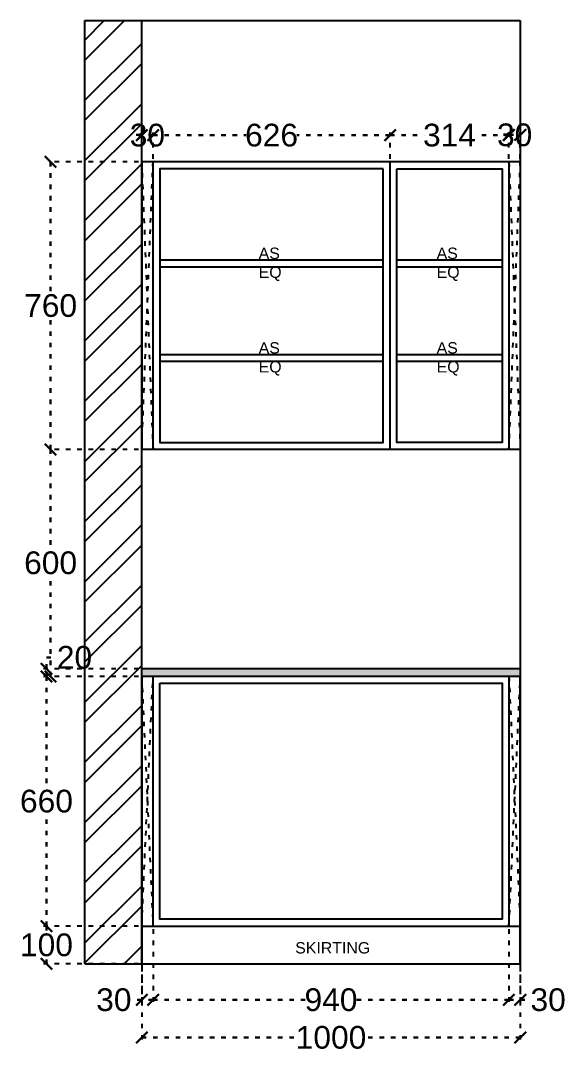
# Model space of a CAD drawing. Header units: millimetres. Extents: x 220712 to 1505573, y -354410 to 241923.
# Drawn here: x 278835 to 280273, y 116421 to 119148 of the extents above; entities that cross this region are included whole.
import ezdxf

# ---------------------------------------------------------------- set-up
doc = ezdxf.new("R2010")
doc.units = ezdxf.units.MM
doc.header["$MEASUREMENT"] = 0
doc.linetypes.add('ACAD_ISO03W100', pattern=[30, 12, -18])
doc.layers.add('Walls', color=253, linetype='Continuous')
doc.layers.add('Words', color=7, linetype='Continuous')
doc.styles.get("Standard").update_dxf_attribs({"font": 'arial.ttf'})
doc.dimstyles.get("Standard").update_dxf_attribs({"dimtxt": 60, "dimasz": 30, "dimexe": 7.75, "dimexo": 8.13, "dimgap": 0.63, "dimtad": 0, "dimtih": 1, "dimtoh": 1, "dimdec": 0, "dimzin": 0, "dimtxsty": 'Standard', "dimblk": 'OBLIQUE', "dimcen": 2.25, "dimclrd": 1, "dimclre": 1, "dimclrt": 1, "dimadec": 0, "dimazin": 0, "dimtfac": 1, "dimtdec": 0, "dimtofl": 0, "dimtmove": 0, "dimatfit": 3, "dimfxl": 1, "dimtolj": 1, "dimtzin": 0, "dimlwd": 30, "dimarcsym": 0})

# ---------------------------------------------------------------- blocks, each defined once
blk = doc.blocks.new('_Oblique')
at = {"color": 0, "linetype": 'ByBlock', "lineweight": -2}
blk.add_line((-0.5, -0.5), (0.5, 0.5), dxfattribs=at)
blk = doc.blocks.new('*D643')
at = {"layer": 'Defpoints', "color": 0, "linetype": 'ACAD_ISO03W100', "transparency": 16777216}
for p in [(279154.5, 116755), (279184.5, 116755), (279154.5, 116560)]:
    blk.add_point(p, dxfattribs=at)
at = {"layer": 'Walls', "color": 1, "linetype": 'ACAD_ISO03W100', "lineweight": -2, "transparency": 16777216}
for p, q in [((279154.5, 116746.9), (279154.5, 116552.2)), ((279184.5, 116746.9), (279184.5, 116552.2))]:
    blk.add_line(p, q, dxfattribs=at)
at = {"layer": 'Walls', "color": 1, "linetype": 'ACAD_ISO03W100', "lineweight": 30, "transparency": 16777216}
for p, q in [((279154.5, 116560), (279124.5, 116560)), ((279184.5, 116560), (279154.5, 116560))]:
    blk.add_line(p, q, dxfattribs=at)
at = {"layer": 'Walls', "color": 1, "linetype": 'ACAD_ISO03W100', "lineweight": 30, "transparency": 16777216, "xscale": 30, "yscale": 30, "zscale": 30, "rotation": 180}
blk.add_blockref('_Oblique', (279154.5, 116560), dxfattribs=at)
at = {"layer": 'Walls', "color": 1, "linetype": 'ACAD_ISO03W100', "lineweight": 30, "transparency": 16777216, "xscale": 30, "yscale": 30, "zscale": 30}
blk.add_blockref('_Oblique', (279184.5, 116560), dxfattribs=at)
at = {"layer": 'Walls', "color": 1, "linetype": 'ACAD_ISO03W100', "transparency": 16777216, "insert": (279081, 116560), "char_height": 60, "attachment_point": 5}
blk.add_mtext('\\A1;30', dxfattribs=at)
blk = doc.blocks.new('*D644')
at = {"layer": 'Defpoints', "color": 0, "linetype": 'ACAD_ISO03W100', "transparency": 16777216}
for p in [(280124.5, 116755), (280154.5, 116755), (280154.5, 116560)]:
    blk.add_point(p, dxfattribs=at)
at = {"layer": 'Walls', "color": 1, "linetype": 'ACAD_ISO03W100', "lineweight": -2, "transparency": 16777216}
for p, q in [((280124.5, 116746.9), (280124.5, 116552.2)), ((280154.5, 116746.9), (280154.5, 116552.2))]:
    blk.add_line(p, q, dxfattribs=at)
at = {"layer": 'Walls', "color": 1, "linetype": 'ACAD_ISO03W100', "lineweight": 30, "transparency": 16777216}
for p, q in [((280124.5, 116560), (280154.5, 116560)), ((280154.5, 116560), (280184.5, 116560))]:
    blk.add_line(p, q, dxfattribs=at)
at = {"layer": 'Walls', "color": 1, "linetype": 'ACAD_ISO03W100', "lineweight": 30, "transparency": 16777216, "xscale": 30, "yscale": 30, "zscale": 30, "rotation": 180}
blk.add_blockref('_Oblique', (280124.5, 116560), dxfattribs=at)
at = {"layer": 'Walls', "color": 1, "linetype": 'ACAD_ISO03W100', "lineweight": 30, "transparency": 16777216, "xscale": 30, "yscale": 30, "zscale": 30}
blk.add_blockref('_Oblique', (280154.5, 116560), dxfattribs=at)
at = {"layer": 'Walls', "color": 1, "linetype": 'ACAD_ISO03W100', "transparency": 16777216, "insert": (280228, 116560), "char_height": 60, "attachment_point": 5}
blk.add_mtext('\\A1;30', dxfattribs=at)
blk = doc.blocks.new('*D645')
at = {"layer": 'Defpoints', "color": 0, "linetype": 'ACAD_ISO03W100', "transparency": 16777216}
for p in [(278903, 116755), (279154.5, 116755), (279154.5, 116655)]:
    blk.add_point(p, dxfattribs=at)
at = {"layer": 'Walls', "color": 1, "linetype": 'ACAD_ISO03W100', "lineweight": -2, "transparency": 16777216}
for p, q in [((279146.4, 116755), (278895.3, 116755)), ((279146.4, 116655), (278895.3, 116655))]:
    blk.add_line(p, q, dxfattribs=at)
at = {"layer": 'Walls', "color": 1, "linetype": 'ACAD_ISO03W100', "lineweight": 30, "transparency": 16777216}
for p, q in [((278903, 116755), (278903, 116736.3)), ((278903, 116655), (278903, 116673.7))]:
    blk.add_line(p, q, dxfattribs=at)
at = {"layer": 'Walls', "color": 1, "linetype": 'ACAD_ISO03W100', "lineweight": 30, "transparency": 16777216, "xscale": 30, "yscale": 30, "zscale": 30}
for p, rotation in [((278903, 116755), 90), ((278903, 116655), 270)]:
    blk.add_blockref('_Oblique', p, dxfattribs=dict(at, rotation=rotation))
at = {"layer": 'Walls', "color": 1, "linetype": 'ACAD_ISO03W100', "transparency": 16777216, "insert": (278903, 116705), "char_height": 60, "attachment_point": 5}
blk.add_mtext('\\A1;100', dxfattribs=at)
blk = doc.blocks.new('*D646')
at = {"layer": 'Defpoints', "color": 0, "linetype": 'ACAD_ISO03W100', "transparency": 16777216}
for p in [(278903, 117415), (279154.5, 117415), (279154.5, 116755)]:
    blk.add_point(p, dxfattribs=at)
at = {"layer": 'Walls', "color": 1, "linetype": 'ACAD_ISO03W100', "lineweight": -2, "transparency": 16777216}
for p, q in [((279146.4, 117415), (278895.3, 117415)), ((279146.4, 116755), (278895.3, 116755))]:
    blk.add_line(p, q, dxfattribs=at)
at = {"layer": 'Walls', "color": 1, "linetype": 'ACAD_ISO03W100', "lineweight": 30, "transparency": 16777216}
for p, q in [((278903, 117415), (278903, 117116.3)), ((278903, 116755), (278903, 117053.7))]:
    blk.add_line(p, q, dxfattribs=at)
at = {"layer": 'Walls', "color": 1, "linetype": 'ACAD_ISO03W100', "lineweight": 30, "transparency": 16777216, "xscale": 30, "yscale": 30, "zscale": 30}
for p, rotation in [((278903, 117415), 90), ((278903, 116755), 270)]:
    blk.add_blockref('_Oblique', p, dxfattribs=dict(at, rotation=rotation))
at = {"layer": 'Walls', "color": 1, "linetype": 'ACAD_ISO03W100', "transparency": 16777216, "insert": (278903, 117085), "char_height": 60, "attachment_point": 5}
blk.add_mtext('\\A1;660', dxfattribs=at)
blk = doc.blocks.new('*D647')
at = {"layer": 'Defpoints', "color": 0, "linetype": 'ACAD_ISO03W100', "transparency": 16777216}
for p in [(278903, 117435), (279154.5, 117435), (279154.5, 117415)]:
    blk.add_point(p, dxfattribs=at)
at = {"layer": 'Walls', "color": 1, "linetype": 'ACAD_ISO03W100', "lineweight": 30, "transparency": 16777216}
for p, q in [((278903, 117435), (278903, 117465)), ((278903, 117465), (278933, 117465)), ((278903, 117415), (278903, 117435))]:
    blk.add_line(p, q, dxfattribs=at)
at = {"layer": 'Walls', "color": 1, "linetype": 'ACAD_ISO03W100', "lineweight": -2, "transparency": 16777216}
for p, q in [((279146.4, 117435), (278895.3, 117435)), ((279146.4, 117415), (278895.3, 117415))]:
    blk.add_line(p, q, dxfattribs=at)
at = {"layer": 'Walls', "color": 1, "linetype": 'ACAD_ISO03W100', "lineweight": 30, "transparency": 16777216, "xscale": 30, "yscale": 30, "zscale": 30}
for p, rotation in [((278903, 117435), 90), ((278903, 117415), 270)]:
    blk.add_blockref('_Oblique', p, dxfattribs=dict(at, rotation=rotation))
at = {"layer": 'Walls', "color": 1, "linetype": 'ACAD_ISO03W100', "transparency": 16777216, "insert": (278977, 117465), "char_height": 60, "attachment_point": 5}
blk.add_mtext('\\A1;20', dxfattribs=at)
blk = doc.blocks.new('*D639')
at = {"layer": 'Defpoints', "color": 0, "linetype": 'ACAD_ISO03W100', "transparency": 16777216}
for p in [(279154.5, 116655), (280154.5, 116655), (280154.5, 116460.5)]:
    blk.add_point(p, dxfattribs=at)
at = {"layer": 'Walls', "color": 1, "linetype": 'ACAD_ISO03W100', "lineweight": -2, "transparency": 16777216}
for p, q in [((279154.5, 116646.9), (279154.5, 116452.8)), ((280154.5, 116646.9), (280154.5, 116452.8))]:
    blk.add_line(p, q, dxfattribs=at)
at = {"layer": 'Walls', "color": 1, "linetype": 'ACAD_ISO03W100', "lineweight": 30, "transparency": 16777216}
for p, q in [((279154.5, 116460.5), (279567.2, 116460.5)), ((280154.5, 116460.5), (279741.8, 116460.5))]:
    blk.add_line(p, q, dxfattribs=at)
at = {"layer": 'Walls', "color": 1, "linetype": 'ACAD_ISO03W100', "lineweight": 30, "transparency": 16777216, "xscale": 30, "yscale": 30, "zscale": 30, "rotation": 180}
blk.add_blockref('_Oblique', (279154.5, 116460.5), dxfattribs=at)
at = {"layer": 'Walls', "color": 1, "linetype": 'ACAD_ISO03W100', "lineweight": 30, "transparency": 16777216, "xscale": 30, "yscale": 30, "zscale": 30}
blk.add_blockref('_Oblique', (280154.5, 116460.5), dxfattribs=at)
at = {"layer": 'Walls', "color": 1, "linetype": 'ACAD_ISO03W100', "transparency": 16777216, "insert": (279654.5, 116460.5), "char_height": 60, "attachment_point": 5}
blk.add_mtext('\\A1;1000', dxfattribs=at)
blk = doc.blocks.new('*D648')
at = {"layer": 'Defpoints', "color": 0, "linetype": 'ACAD_ISO03W100', "transparency": 16777216}
for p in [(278914, 118775), (279154.5, 118775), (279154.5, 118015)]:
    blk.add_point(p, dxfattribs=at)
at = {"layer": 'Walls', "color": 1, "linetype": 'ACAD_ISO03W100', "lineweight": -2, "transparency": 16777216}
for p, q in [((279146.4, 118775), (278906.3, 118775)), ((279146.4, 118015), (278906.3, 118015))]:
    blk.add_line(p, q, dxfattribs=at)
at = {"layer": 'Walls', "color": 1, "linetype": 'ACAD_ISO03W100', "lineweight": 30, "transparency": 16777216}
for p, q in [((278914, 118775), (278914, 118426.3)), ((278914, 118015), (278914, 118363.7))]:
    blk.add_line(p, q, dxfattribs=at)
at = {"layer": 'Walls', "color": 1, "linetype": 'ACAD_ISO03W100', "lineweight": 30, "transparency": 16777216, "xscale": 30, "yscale": 30, "zscale": 30}
for p, rotation in [((278914, 118775), 90), ((278914, 118015), 270)]:
    blk.add_blockref('_Oblique', p, dxfattribs=dict(at, rotation=rotation))
at = {"layer": 'Walls', "color": 1, "linetype": 'ACAD_ISO03W100', "transparency": 16777216, "insert": (278914, 118395), "char_height": 60, "attachment_point": 5}
blk.add_mtext('\\A1;760', dxfattribs=at)
blk = doc.blocks.new('*D640')
at = {"layer": 'Defpoints', "color": 0, "linetype": 'ACAD_ISO03W100', "transparency": 16777216}
for p in [(278914, 118015), (279154.5, 118015), (279154.5, 117415)]:
    blk.add_point(p, dxfattribs=at)
at = {"layer": 'Walls', "color": 1, "linetype": 'ACAD_ISO03W100', "lineweight": -2, "transparency": 16777216}
for p, q in [((279146.4, 118015), (278906.3, 118015)), ((279146.4, 117415), (278906.3, 117415))]:
    blk.add_line(p, q, dxfattribs=at)
at = {"layer": 'Walls', "color": 1, "linetype": 'ACAD_ISO03W100', "lineweight": 30, "transparency": 16777216}
for p, q in [((278914, 118015), (278914, 117746.3)), ((278914, 117415), (278914, 117683.7))]:
    blk.add_line(p, q, dxfattribs=at)
at = {"layer": 'Walls', "color": 1, "linetype": 'ACAD_ISO03W100', "lineweight": 30, "transparency": 16777216, "xscale": 30, "yscale": 30, "zscale": 30}
for p, rotation in [((278914, 118015), 90), ((278914, 117415), 270)]:
    blk.add_blockref('_Oblique', p, dxfattribs=dict(at, rotation=rotation))
at = {"layer": 'Walls', "color": 1, "linetype": 'ACAD_ISO03W100', "transparency": 16777216, "insert": (278914, 117715), "char_height": 60, "attachment_point": 5}
blk.add_mtext('\\A1;600', dxfattribs=at)
blk = doc.blocks.new('*D649')
at = {"layer": 'Defpoints', "color": 0, "linetype": 'ACAD_ISO03W100', "transparency": 16777216}
for p in [(279154.5, 118845.5), (279154.5, 118773.8), (279184.5, 118775)]:
    blk.add_point(p, dxfattribs=at)
at = {"layer": 'Walls', "color": 1, "linetype": 'ACAD_ISO03W100', "lineweight": -2, "transparency": 16777216}
for p, q in [((279154.5, 118781.9), (279154.5, 118853.2)), ((279184.5, 118783.1), (279184.5, 118853.2))]:
    blk.add_line(p, q, dxfattribs=at)
at = {"layer": 'Walls', "color": 1, "linetype": 'ACAD_ISO03W100', "lineweight": 30, "transparency": 16777216}
blk.add_line((279184.5, 118845.5), (279154.5, 118845.5), dxfattribs=at)
at = {"layer": 'Walls', "color": 1, "linetype": 'ACAD_ISO03W100', "lineweight": 30, "transparency": 16777216, "xscale": 30, "yscale": 30, "zscale": 30, "rotation": 180}
blk.add_blockref('_Oblique', (279154.5, 118845.5), dxfattribs=at)
at = {"layer": 'Walls', "color": 1, "linetype": 'ACAD_ISO03W100', "lineweight": 30, "transparency": 16777216, "xscale": 30, "yscale": 30, "zscale": 30}
blk.add_blockref('_Oblique', (279184.5, 118845.5), dxfattribs=at)
at = {"layer": 'Walls', "color": 1, "linetype": 'ACAD_ISO03W100', "transparency": 16777216, "insert": (279169.5, 118845.5), "char_height": 60, "attachment_point": 5}
blk.add_mtext('\\A1;30', dxfattribs=at)
blk = doc.blocks.new('*D641')
at = {"layer": 'Defpoints', "color": 0, "linetype": 'ACAD_ISO03W100', "transparency": 16777216}
for p in [(279810.5, 118845.5), (279810.5, 118775), (280124.5, 118775)]:
    blk.add_point(p, dxfattribs=at)
at = {"layer": 'Walls', "color": 1, "linetype": 'ACAD_ISO03W100', "lineweight": -2, "transparency": 16777216}
for p, q in [((279810.5, 118783.1), (279810.5, 118853.2)), ((280124.5, 118783.1), (280124.5, 118853.2))]:
    blk.add_line(p, q, dxfattribs=at)
at = {"layer": 'Walls', "color": 1, "linetype": 'ACAD_ISO03W100', "lineweight": 30, "transparency": 16777216}
for p, q in [((279810.5, 118845.5), (279900.7, 118845.5)), ((280124.5, 118845.5), (280034.3, 118845.5))]:
    blk.add_line(p, q, dxfattribs=at)
at = {"layer": 'Walls', "color": 1, "linetype": 'ACAD_ISO03W100', "lineweight": 30, "transparency": 16777216, "xscale": 30, "yscale": 30, "zscale": 30, "rotation": 180}
blk.add_blockref('_Oblique', (279810.5, 118845.5), dxfattribs=at)
at = {"layer": 'Walls', "color": 1, "linetype": 'ACAD_ISO03W100', "lineweight": 30, "transparency": 16777216, "xscale": 30, "yscale": 30, "zscale": 30}
blk.add_blockref('_Oblique', (280124.5, 118845.5), dxfattribs=at)
at = {"layer": 'Walls', "color": 1, "linetype": 'ACAD_ISO03W100', "transparency": 16777216, "insert": (279967.5, 118845.5), "char_height": 60, "attachment_point": 5}
blk.add_mtext('\\A1;314', dxfattribs=at)
blk = doc.blocks.new('*D642')
at = {"layer": 'Defpoints', "color": 0, "linetype": 'ACAD_ISO03W100', "transparency": 16777216}
for p in [(280154.5, 118846.25), (280124.5, 118775), (280154.5, 118775)]:
    blk.add_point(p, dxfattribs=at)
at = {"layer": 'Walls', "color": 1, "linetype": 'ACAD_ISO03W100', "lineweight": -2, "transparency": 16777216}
for p, q in [((280124.5, 118783.13), (280124.5, 118854)), ((280154.5, 118783.13), (280154.5, 118854))]:
    blk.add_line(p, q, dxfattribs=at)
at = {"layer": 'Walls', "color": 1, "linetype": 'ACAD_ISO03W100', "lineweight": 30, "transparency": 16777216}
blk.add_line((280124.5, 118846.25), (280154.5, 118846.25), dxfattribs=at)
at = {"layer": 'Walls', "color": 1, "linetype": 'ACAD_ISO03W100', "lineweight": 30, "transparency": 16777216, "xscale": 30, "yscale": 30, "zscale": 30, "rotation": 180}
blk.add_blockref('_Oblique', (280124.5, 118846.25), dxfattribs=at)
at = {"layer": 'Walls', "color": 1, "linetype": 'ACAD_ISO03W100', "lineweight": 30, "transparency": 16777216, "xscale": 30, "yscale": 30, "zscale": 30}
blk.add_blockref('_Oblique', (280154.5, 118846.25), dxfattribs=at)
at = {"layer": 'Walls', "color": 1, "linetype": 'ACAD_ISO03W100', "transparency": 16777216, "insert": (280139.5, 118846.25), "char_height": 60, "attachment_point": 5}
blk.add_mtext('\\A1;30', dxfattribs=at)
blk = doc.blocks.new('*D650')
at = {"layer": 'Defpoints', "color": 0, "linetype": 'ACAD_ISO03W100', "transparency": 16777216}
for p in [(279184.5, 116755), (280124.5, 116755), (280124.5, 116560)]:
    blk.add_point(p, dxfattribs=at)
at = {"layer": 'Walls', "color": 1, "linetype": 'ACAD_ISO03W100', "lineweight": -2, "transparency": 16777216}
for p, q in [((279184.5, 116746.9), (279184.5, 116552.2)), ((280124.5, 116746.9), (280124.5, 116552.2))]:
    blk.add_line(p, q, dxfattribs=at)
at = {"layer": 'Walls', "color": 1, "linetype": 'ACAD_ISO03W100', "lineweight": 30, "transparency": 16777216}
for p, q in [((279184.5, 116560), (279587.7, 116560)), ((280124.5, 116560), (279721.3, 116560))]:
    blk.add_line(p, q, dxfattribs=at)
at = {"layer": 'Walls', "color": 1, "linetype": 'ACAD_ISO03W100', "lineweight": 30, "transparency": 16777216, "xscale": 30, "yscale": 30, "zscale": 30, "rotation": 180}
blk.add_blockref('_Oblique', (279184.5, 116560), dxfattribs=at)
at = {"layer": 'Walls', "color": 1, "linetype": 'ACAD_ISO03W100', "lineweight": 30, "transparency": 16777216, "xscale": 30, "yscale": 30, "zscale": 30}
blk.add_blockref('_Oblique', (280124.5, 116560), dxfattribs=at)
at = {"layer": 'Walls', "color": 1, "linetype": 'ACAD_ISO03W100', "transparency": 16777216, "insert": (279654.5, 116560), "char_height": 60, "attachment_point": 5}
blk.add_mtext('\\A1;940', dxfattribs=at)
blk = doc.blocks.new('*D651')
at = {"layer": 'Defpoints', "color": 0, "linetype": 'ACAD_ISO03W100', "transparency": 16777216}
for p in [(279810.5, 118845.5), (279184.5, 118775), (279810.5, 118775)]:
    blk.add_point(p, dxfattribs=at)
at = {"layer": 'Walls', "color": 1, "linetype": 'ACAD_ISO03W100', "lineweight": -2, "transparency": 16777216}
for p, q in [((279184.5, 118783.1), (279184.5, 118853.2)), ((279810.5, 118783.1), (279810.5, 118853.2))]:
    blk.add_line(p, q, dxfattribs=at)
at = {"layer": 'Walls', "color": 1, "linetype": 'ACAD_ISO03W100', "lineweight": 30, "transparency": 16777216}
for p, q in [((279184.5, 118845.5), (279430.4, 118845.5)), ((279810.5, 118845.5), (279564.6, 118845.5))]:
    blk.add_line(p, q, dxfattribs=at)
at = {"layer": 'Walls', "color": 1, "linetype": 'ACAD_ISO03W100', "lineweight": 30, "transparency": 16777216, "xscale": 30, "yscale": 30, "zscale": 30, "rotation": 180}
blk.add_blockref('_Oblique', (279184.5, 118845.5), dxfattribs=at)
at = {"layer": 'Walls', "color": 1, "linetype": 'ACAD_ISO03W100', "lineweight": 30, "transparency": 16777216, "xscale": 30, "yscale": 30, "zscale": 30}
blk.add_blockref('_Oblique', (279810.5, 118845.5), dxfattribs=at)
at = {"layer": 'Walls', "color": 1, "linetype": 'ACAD_ISO03W100', "transparency": 16777216, "insert": (279497.5, 118845.5), "char_height": 60, "attachment_point": 5}
blk.add_mtext('\\A1;626', dxfattribs=at)

msp = doc.modelspace()

# ---------------------------------------------------------------- hatches: boundary and pattern name
at = {"layer": 'Walls', "true_color": 0xc7c8ca}
h = msp.add_hatch(dxfattribs=at)
h.set_pattern_fill('ANSI32', color=9, scale=300)
h.set_pattern_definition([(45, (1922, 0), (-79.549513, 79.549513), []), (45, (1975.03, 0), (-79.549513, 79.549513), [])])
h.paths.add_polyline_path([(279154.5, 119148.5), (279004.5, 119148.5), (279004.5, 116655), (279154.5, 116655)])
at = {"layer": 'Walls', "linetype": 'ACAD_ISO03W100', "true_color": 0x000000}
h = msp.add_hatch(color=18, dxfattribs=at)
h.dxf.hatch_style = 1
h.paths.add_polyline_path([(280154.5, 117435), (279154.5, 117435), (279154.5, 117415), (279184.5, 117415), (280154.5, 117415)])

# ---------------------------------------------------------------- linework, layer by layer
at = {"layer": 'Walls', "color": 18, "true_color": 0x000000}
for p, q in [((279004.5, 116655), (279004.5, 119148.5)), ((279004.5, 119148.5), (280154.5, 119148.5)), ((279154.5, 116655), (279154.5, 119148.5)), ((280154.5, 119148.5), (280154.5, 116655)), ((280154.5, 118775), (279154.5, 118775)), ((279154.5, 118775), (279154.5, 118015)), ((279184.5, 118015), (279184.5, 118775)), ((279810.5, 118015), (279810.5, 118775)), ((280124.5, 118775), (280124.5, 118015)), ((280154.5, 118775), (280154.5, 118015)), ((279792.5, 118515), (279202.5, 118515)), ((280106.5, 118515), (279828.5, 118515)), ((279792.5, 118497), (279202.5, 118497)), ((280106.5, 118497), (279828.5, 118497)), ((279792.5, 118265), (279202.5, 118265)), ((280106.5, 118265), (279828.5, 118265)), ((279792.5, 118247), (279202.5, 118247)), ((280106.5, 118247), (279828.5, 118247)), ((280154.5, 118015), (279154.5, 118015)), ((280154.5, 117435), (279154.5, 117435)), ((280154.5, 117415), (279154.5, 117415)), ((279154.5, 117415), (279154.5, 116655)), ((279184.5, 116755), (279184.5, 117415)), ((280124.5, 117415), (280124.5, 116755)), ((280154.5, 116655), (280154.5, 117415)), ((279154.5, 116755), (280154.5, 116755)), ((279004.5, 116655), (280154.5, 116655))]:
    msp.add_line(p, q, dxfattribs=at)
at = {"layer": 'Walls', "color": 240, "linetype": 'ACAD_ISO03W100', "true_color": 0xed1f24}
for points in [[(279154.5, 118015), (279184.5, 118775), (279154.5, 118775), (279184.5, 118015)], [(280124.5, 118015), (280154.5, 118775), (280124.5, 118775), (280154.5, 118015)], [(279154.5, 116755), (279184.5, 117415), (279154.5, 117415), (279184.5, 116755)], [(280124.5, 116755), (280154.5, 117415), (280124.5, 117415), (280154.5, 116755)]]:
    msp.add_lwpolyline(points, dxfattribs=at)
at = {"layer": 'Walls', "color": 18, "true_color": 0x000000}
for points in [[(279792.5, 118757), (279202.5, 118757), (279202.5, 118033), (279792.5, 118033)], [(279828.5, 118757), (280106.5, 118757), (280106.5, 118033), (279828.5, 118033)]]:
    msp.add_lwpolyline(points, close=True, dxfattribs=at)
at = {"layer": 'Walls', "color": 18, "linetype": 'ByBlock', "true_color": 0x000000}
msp.add_lwpolyline([(279202.5, 117397), (280106.5, 117397), (280106.5, 116773), (279202.5, 116773)], close=True, dxfattribs=at)

# ---------------------------------------------------------------- texts
at = {"color": 18, "true_color": 0x000000, "insert": (279560, 116712.5), "char_height": 30, "attachment_point": 1}
msp.add_mtext_dynamic_manual_height_columns('SKIRTING', width=2764.543, gutter_width=1, heights=[238.1], dxfattribs=at)
at = {"layer": 'Words', "color": 0, "char_height": 30, "attachment_point": 1}
for insert in [(279463.5, 118548.5), (279933.5, 118548.5), (279463.5, 118298.5), (279933.5, 118298.5)]:
    msp.add_mtext_dynamic_manual_height_columns('AS\\PEQ', width=1178.022, gutter_width=866.4, heights=[0], dxfattribs=dict(at, insert=insert))

# ---------------------------------------------------------------- dimensions: what is measured, and where the dimension line sits
at = {"layer": 'Walls', "color": 9, "linetype": 'ACAD_ISO03W100', "true_color": 0xc7c8ca}
for base, p1, p2, picture, middle in [((279154.5, 118845.5), (279184.5, 118775), (279154.5, 118773.8), '*D649', (279169.5, 118845.5)), ((280154.5, 118846.2), (280124.5, 118775), (280154.5, 118775), '*D642', (280139.5, 118846.2))]:
    dim = msp.add_linear_dim(base=base, p1=p1, p2=p2, dimstyle='Standard', dxfattribs=at)
    dim.commit()
    dim.dimension.update_dxf_attribs({"geometry": picture, "text_midpoint": middle, "dimtype": 160})
at = {"layer": 'Walls', "color": 18, "linetype": 'ACAD_ISO03W100', "true_color": 0x000000}
for base, p1, p2, picture, middle in [((279810.5, 118845.5), (279184.5, 118775), (279810.5, 118775), '*D651', (279497.5, 118845.5)), ((279154.5, 116560), (279184.5, 116755), (279154.5, 116755), '*D643', (279081, 116560)), ((280124.5, 116560), (279184.5, 116755), (280124.5, 116755), '*D650', (279654.5, 116560)), ((280154.5, 116560), (280124.5, 116755), (280154.5, 116755), '*D644', (280228, 116560))]:
    dim = msp.add_linear_dim(base=base, p1=p1, p2=p2, dimstyle='Standard', dxfattribs=at)
    dim.commit()
    dim.dimension.update_dxf_attribs({"geometry": picture, "text_midpoint": middle})
at = {"layer": 'Walls', "color": 9, "linetype": 'ACAD_ISO03W100', "true_color": 0xc7c8ca}
for base, p1, p2, picture, middle in [((279810.5, 118845.5), (280124.5, 118775), (279810.5, 118775), '*D641', (279967.5, 118845.5)), ((280154.5, 116460.5), (279154.5, 116655), (280154.5, 116655), '*D639', (279654.5, 116460.5))]:
    dim = msp.add_linear_dim(base=base, p1=p1, p2=p2, dimstyle='Standard', dxfattribs=at)
    dim.commit()
    dim.dimension.update_dxf_attribs({"geometry": picture, "text_midpoint": middle})
for base, p1, p2, picture, middle in [((278914, 118775), (279154.5, 118015), (279154.5, 118775), '*D648', (278914, 118395)), ((278914, 118015), (279154.5, 117415), (279154.5, 118015), '*D640', (278914, 117715)), ((278903, 117435), (279154.5, 117415), (279154.5, 117435), '*D647', (278977, 117465)), ((278903, 117415), (279154.5, 116755), (279154.5, 117415), '*D646', (278903, 117085)), ((278903, 116755), (279154.5, 116655), (279154.5, 116755), '*D645', (278903, 116705))]:
    dim = msp.add_linear_dim(base=base, p1=p1, p2=p2, angle=90, dimstyle='Standard', dxfattribs=at)
    dim.commit()
    dim.dimension.update_dxf_attribs({"geometry": picture, "text_midpoint": middle})

doc.saveas('drawing.dxf')
